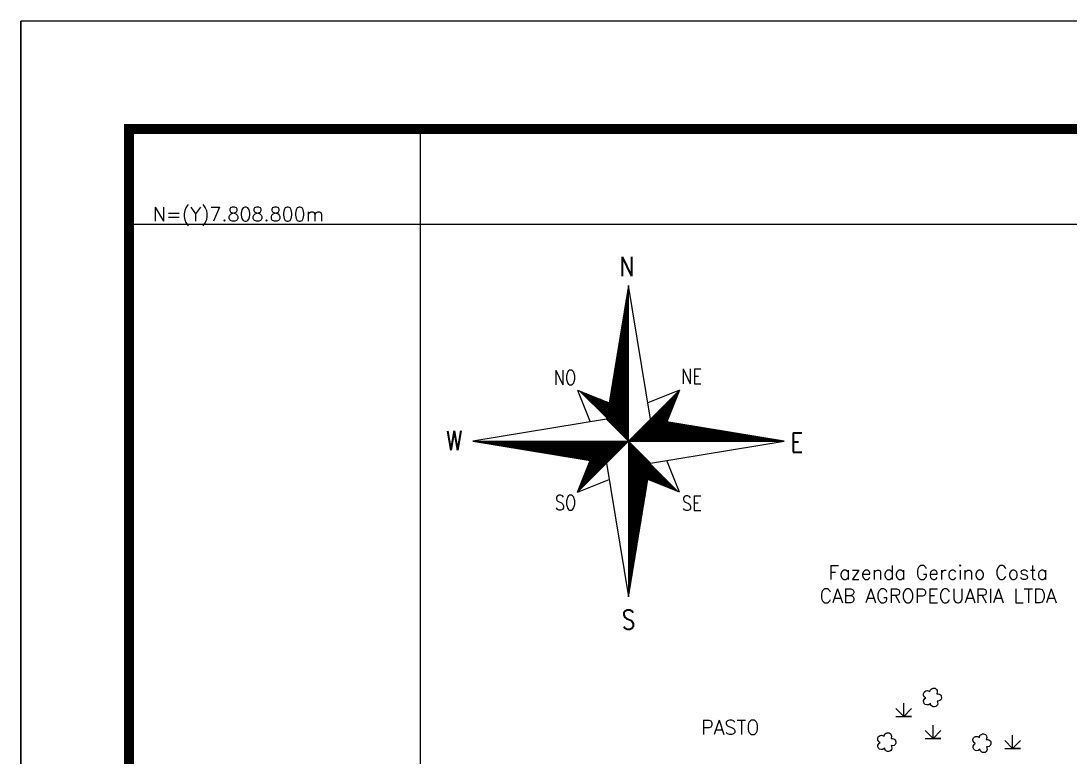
# Model space of a CAD drawing. Extents: x 754738 to 757363, y 7805323 to 7809035.
# Drawn here: x 754738 to 755951, y 7808183 to 7809035 of the extents above; entities that cross this region are included whole.
import ezdxf
from ezdxf.enums import TextEntityAlignment as Align

# ---------------------------------------------------------------- set-up
doc = ezdxf.new("R2010")
doc.units = 0
doc.header["$MEASUREMENT"] = 0
doc.linetypes.add('CONTINUO', pattern=[0])
doc.linetypes.add('LIN0', pattern=[0])
for name, color, linetype in [('GRADE', 8, 'Continuous'), ('MARGEM', 7, 'CONTINUO'), ('SETA_NORTE', 3, 'Continuous'), ('SIMBOLO ARVORE', 118, 'Continuous'), ('SIMBOLO BREJO', 118, 'Continuous'), ('TEXTO CONFRONTANTES', 7, 'Continuous')]:
    doc.layers.add(name, color=color, linetype=linetype)
doc.layers.add('TEXTO_DIVERSOS', color=7, linetype='Continuous', lineweight=5)
doc.styles.add('GRADEUTM', font='romans.shx', dxfattribs={"height": 20})
doc.styles.add('ROMANS', font='romans')
doc.styles.add('SIMPLEX', font='simplex', dxfattribs={"height": 0.2})

# ---------------------------------------------------------------- blocks, each defined once
blk = doc.blocks.new('A$C309442C0')
at = {"layer": 'SETA_NORTE', "linetype": 'Continuous'}
h = blk.add_hatch(dxfattribs=at)
h.set_pattern_fill('ANSI31', color=256, scale=0.1375, angle=-90, style=0)
h.set_pattern_definition([(315, (-215853.3434, 13873.16845), (0.3086963042, 0.3086963042), [])])
h.paths.add_polyline_path([(73.46, 97.41), (74.7, 104.95), (60.04, 110.83)])
h = blk.add_hatch(dxfattribs=at)
h.set_pattern_fill('ANSI31', color=256, scale=0.1375, angle=180, style=0)
h.set_pattern_definition([(225, (13869.59828, 216024.21475), (0.3086963042, -0.3086963042), [])])
h.paths.add_polyline_path([(93.84, 97.41), (101.38, 96.17), (107.26, 110.83)])
h = blk.add_hatch(dxfattribs=at)
h.set_pattern_fill('ANSI31', color=256, scale=0.1375, style=0)
h.set_pattern_definition([(45, (-13702.2971, -215849.77324), (-0.3086963042, 0.3086963042), [])])
h.paths.add_polyline_path([(73.46, 77.03), (65.92, 78.27), (60.04, 63.61)])
h = blk.add_hatch(dxfattribs=at)
h.set_pattern_fill('ANSI31', color=256, scale=0.1375, angle=90, style=0)
h.set_pattern_definition([(135, (216020.6446, -13698.72693), (-0.3086963042, -0.3086963042), [])])
h.paths.add_polyline_path([(93.84, 77.03), (92.6, 69.49), (107.26, 63.61)])
for p, q in [((82.98, 155.2), (83.65, 155.88)), ((83.1, 155.96), (83.65, 156.51)), ((83.23, 156.73), (83.65, 157.15)), ((83.35, 157.49), (83.65, 157.79)), ((83.48, 158.25), (83.65, 158.42)), ((83.6, 159.02), (83.65, 159.06)), ((81.97, 149.1), (83.65, 150.78)), ((82.1, 149.86), (83.65, 151.42)), ((82.22, 150.63), (83.65, 152.05)), ((82.35, 151.39), (83.65, 152.69)), ((82.47, 152.15), (83.65, 153.33)), ((82.6, 152.91), (83.65, 153.96)), ((82.73, 153.68), (83.65, 154.6)), ((82.85, 154.44), (83.65, 155.24)), ((80.97, 143), (83.65, 145.68)), ((81.09, 143.76), (83.65, 146.32)), ((81.22, 144.53), (83.65, 146.96)), ((81.34, 145.29), (83.65, 147.59)), ((81.47, 146.05), (83.65, 148.23)), ((81.59, 146.81), (83.65, 148.87)), ((81.72, 147.58), (83.65, 149.51)), ((81.85, 148.34), (83.65, 150.14)), ((80.09, 137.66), (83.65, 141.22)), ((80.21, 138.42), (83.65, 141.86)), ((80.34, 139.19), (83.65, 142.5)), ((80.46, 139.95), (83.65, 143.14)), ((80.59, 140.71), (83.65, 143.77)), ((80.72, 141.47), (83.65, 144.41)), ((80.84, 142.24), (83.65, 145.05)), ((79.08, 131.56), (83.65, 136.13)), ((79.21, 132.32), (83.65, 136.77)), ((79.33, 133.09), (83.65, 137.4)), ((79.46, 133.85), (83.65, 138.04)), ((79.59, 134.61), (83.65, 138.68)), ((79.71, 135.37), (83.65, 139.31)), ((79.84, 136.14), (83.65, 139.95)), ((79.96, 136.9), (83.65, 140.59)), ((78.2, 126.22), (83.65, 131.67)), ((78.33, 126.98), (83.65, 132.31)), ((78.45, 127.75), (83.65, 132.94)), ((78.58, 128.51), (83.65, 133.58)), ((78.71, 129.27), (83.65, 134.22)), ((78.83, 130.03), (83.65, 134.85)), ((78.96, 130.8), (83.65, 135.49)), ((77.2, 120.12), (83.65, 126.57)), ((77.32, 120.88), (83.65, 127.21)), ((77.45, 121.65), (83.65, 127.85)), ((77.58, 122.41), (83.65, 128.48)), ((77.7, 123.17), (83.65, 129.12)), ((77.83, 123.93), (83.65, 129.76)), ((77.95, 124.7), (83.65, 130.39)), ((78.08, 125.46), (83.65, 131.03)), ((76.19, 114.02), (83.65, 121.48)), ((76.32, 114.78), (83.65, 122.11)), ((76.44, 115.54), (83.65, 122.75)), ((76.57, 116.31), (83.65, 123.39)), ((76.7, 117.07), (83.65, 124.02)), ((76.82, 117.83), (83.65, 124.66)), ((76.95, 118.59), (83.65, 125.3)), ((77.07, 119.36), (83.65, 125.94)), ((75.31, 108.68), (83.65, 117.02)), ((75.44, 109.44), (83.65, 117.65)), ((75.57, 110.21), (83.65, 118.29)), ((75.69, 110.97), (83.65, 118.93)), ((75.82, 111.73), (83.65, 119.57)), ((75.94, 112.49), (83.65, 120.2)), ((76.07, 113.26), (83.65, 120.84)), ((74.31, 102.58), (83.65, 111.92)), ((74.43, 103.34), (83.65, 112.56)), ((74.56, 104.1), (83.65, 113.19)), ((74.69, 104.87), (83.65, 113.83)), ((74.81, 105.63), (83.65, 114.47)), ((74.94, 106.39), (83.65, 115.11)), ((75.06, 107.16), (83.65, 115.74)), ((75.19, 107.92), (83.65, 116.38)), ((60.04, 110.83), (74.7, 104.95)), ((60.04, 110.83), (65.92, 96.17)), ((73.53, 97.34), (83.65, 107.46)), ((73.56, 98), (83.65, 108.1)), ((73.68, 98.77), (83.65, 108.74)), ((73.81, 99.53), (83.65, 109.37)), ((73.85, 97.02), (83.65, 106.82)), ((73.93, 100.29), (83.65, 110.01)), ((74.06, 101.05), (83.65, 110.65)), ((74.18, 101.82), (83.65, 111.28)), ((107.26, 110.83), (92.6, 104.95)), ((107.26, 110.83), (101.38, 96.17)), ((74.17, 96.7), (83.65, 106.19)), ((74.49, 96.39), (83.65, 105.55)), ((74.8, 96.07), (83.65, 104.91)), ((75.12, 95.75), (83.65, 104.28)), ((75.44, 95.43), (83.65, 103.64)), ((75.76, 95.11), (83.65, 103)), ((76.08, 94.79), (83.65, 102.37)), ((76.4, 94.47), (83.65, 101.73)), ((76.72, 94.16), (83.65, 101.09)), ((77.03, 93.84), (83.65, 100.45)), ((77.35, 93.52), (83.65, 99.82)), ((77.67, 93.2), (83.65, 99.18)), ((77.99, 92.88), (83.65, 98.54)), ((78.31, 92.56), (83.65, 97.91)), ((78.63, 92.24), (83.65, 97.27)), ((83.79, 87.22), (93.97, 97.39)), ((84.43, 87.22), (94.51, 97.3)), ((85.07, 87.22), (95.06, 97.21)), ((85.71, 87.22), (95.61, 97.12)), ((78.94, 91.93), (83.65, 96.63)), ((79.26, 91.61), (83.65, 95.99)), ((79.58, 91.29), (83.65, 95.36)), ((79.9, 90.97), (83.65, 94.72)), ((80.22, 90.65), (83.65, 94.08)), ((80.54, 90.33), (83.65, 93.45)), ((80.86, 90.02), (83.65, 92.81)), ((86.34, 87.22), (96.15, 97.03)), ((86.98, 87.22), (96.7, 96.94)), ((87.62, 87.22), (97.25, 96.85)), ((88.25, 87.22), (97.8, 96.76)), ((88.89, 87.22), (98.34, 96.67)), ((89.53, 87.22), (98.89, 96.58)), ((90.17, 87.22), (99.44, 96.49)), ((90.8, 87.22), (99.98, 96.4)), ((91.44, 87.22), (100.53, 96.31)), ((92.08, 87.22), (101.08, 96.22)), ((92.71, 87.22), (101.62, 96.13)), ((93.35, 87.22), (102.17, 96.04)), ((93.99, 87.22), (102.72, 95.95)), ((94.62, 87.22), (103.27, 95.86)), ((95.26, 87.22), (103.81, 95.77)), ((95.9, 87.22), (104.36, 95.68)), ((96.54, 87.22), (104.91, 95.59)), ((97.17, 87.22), (105.45, 95.5)), ((97.81, 87.22), (106, 95.41)), ((98.45, 87.22), (106.55, 95.32)), ((99.08, 87.22), (107.09, 95.23)), ((99.72, 87.22), (107.64, 95.14)), ((100.36, 87.22), (108.19, 95.05)), ((100.99, 87.22), (108.73, 94.96)), ((101.63, 87.22), (109.28, 94.87)), ((102.27, 87.22), (109.83, 94.78)), ((102.91, 87.22), (110.38, 94.69)), ((103.54, 87.22), (110.92, 94.6)), ((104.18, 87.22), (111.47, 94.51)), ((104.82, 87.22), (112.02, 94.42)), ((105.45, 87.22), (112.56, 94.33)), ((106.09, 87.22), (113.11, 94.24)), ((106.73, 87.22), (113.66, 94.15)), ((107.37, 87.22), (114.2, 94.06)), ((108, 87.22), (114.75, 93.97)), ((108.64, 87.22), (115.3, 93.88)), ((109.28, 87.22), (115.84, 93.79)), ((109.91, 87.22), (116.39, 93.7)), ((110.55, 87.22), (116.94, 93.61)), ((111.19, 87.22), (117.49, 93.52)), ((111.82, 87.22), (118.03, 93.43)), ((112.46, 87.22), (118.58, 93.34)), ((113.1, 87.22), (119.13, 93.25)), ((113.74, 87.22), (119.67, 93.16)), ((114.37, 87.22), (120.22, 93.07)), ((115.01, 87.22), (120.77, 92.98)), ((115.65, 87.22), (121.31, 92.89)), ((116.28, 87.22), (121.86, 92.8)), ((116.92, 87.22), (122.41, 92.71)), ((117.56, 87.22), (122.95, 92.62)), ((118.19, 87.22), (123.5, 92.53)), ((118.83, 87.22), (124.05, 92.44)), ((119.47, 87.22), (124.6, 92.35)), ((120.11, 87.22), (125.14, 92.26)), ((81.17, 89.7), (83.65, 92.17)), ((81.49, 89.38), (83.65, 91.54)), ((81.81, 89.06), (83.65, 90.9)), ((82.13, 88.74), (83.65, 90.26)), ((82.45, 88.42), (83.65, 89.62)), ((82.77, 88.1), (83.65, 88.99)), ((83.09, 87.79), (83.65, 88.35)), ((83.4, 87.47), (83.65, 87.71)), ((120.74, 87.22), (125.69, 92.17)), ((121.38, 87.22), (126.24, 92.08)), ((122.02, 87.22), (126.78, 91.99)), ((122.65, 87.22), (127.33, 91.9)), ((123.29, 87.22), (127.88, 91.81)), ((123.93, 87.22), (128.42, 91.72)), ((124.56, 87.22), (128.97, 91.63)), ((125.2, 87.22), (129.52, 91.54)), ((125.84, 87.22), (130.07, 91.45)), ((126.48, 87.22), (130.61, 91.36)), ((127.11, 87.22), (131.16, 91.27)), ((127.75, 87.22), (131.71, 91.18)), ((128.39, 87.22), (132.25, 91.09)), ((129.02, 87.22), (132.8, 91)), ((129.66, 87.22), (133.35, 90.91)), ((130.3, 87.22), (133.89, 90.82)), ((130.94, 87.22), (134.44, 90.73)), ((131.57, 87.22), (134.99, 90.64)), ((132.21, 87.22), (135.53, 90.55)), ((132.85, 87.22), (136.08, 90.46)), ((133.48, 87.22), (136.63, 90.37)), ((134.12, 87.22), (137.18, 90.28)), ((134.76, 87.22), (137.72, 90.19)), ((135.39, 87.22), (138.27, 90.1)), ((136.03, 87.22), (138.82, 90.01)), ((136.67, 87.22), (139.36, 89.92)), ((137.31, 87.22), (139.91, 89.83)), ((137.94, 87.22), (140.46, 89.74)), ((138.58, 87.22), (141, 89.65)), ((139.22, 87.22), (141.55, 89.56)), ((139.85, 87.22), (142.1, 89.46)), ((140.49, 87.22), (142.64, 89.37)), ((141.13, 87.22), (143.19, 89.28)), ((141.76, 87.22), (143.74, 89.19)), ((142.4, 87.22), (144.29, 89.1)), ((143.04, 87.22), (144.83, 89.01)), ((143.68, 87.22), (145.38, 88.92)), ((144.31, 87.22), (145.93, 88.83)), ((144.95, 87.22), (146.47, 88.74)), ((145.59, 87.22), (147.02, 88.65)), ((146.22, 87.22), (147.57, 88.56)), ((146.86, 87.22), (148.11, 88.47)), ((147.5, 87.22), (148.66, 88.38)), ((148.14, 87.22), (149.21, 88.29)), ((148.77, 87.22), (149.76, 88.2)), ((149.41, 87.22), (150.3, 88.11)), ((150.05, 87.22), (150.85, 88.02)), ((150.68, 87.22), (151.4, 87.93)), ((151.32, 87.22), (151.94, 87.84)), ((151.96, 87.22), (152.49, 87.75)), ((152.59, 87.22), (153.04, 87.66)), ((153.23, 87.22), (153.58, 87.57)), ((153.87, 87.22), (154.13, 87.48)), ((154.51, 87.22), (154.68, 87.39)), ((11.78, 87.19), (11.81, 87.22)), ((12.32, 87.1), (12.45, 87.22)), ((12.87, 87.01), (13.08, 87.22)), ((13.42, 86.92), (13.72, 87.22)), ((13.97, 86.83), (14.36, 87.22)), ((14.51, 86.74), (15, 87.22)), ((15.06, 86.65), (15.63, 87.22)), ((15.61, 86.56), (16.27, 87.22)), ((16.15, 86.47), (16.91, 87.22)), ((16.7, 86.38), (17.54, 87.22)), ((17.25, 86.29), (18.18, 87.22)), ((17.79, 86.2), (18.82, 87.22)), ((18.34, 86.11), (19.45, 87.22)), ((18.89, 86.02), (20.09, 87.22)), ((19.43, 85.93), (20.73, 87.22)), ((19.98, 85.84), (21.37, 87.22)), ((20.53, 85.75), (22, 87.22)), ((21.08, 85.66), (22.64, 87.22)), ((21.62, 85.57), (23.28, 87.22)), ((22.17, 85.48), (23.91, 87.22)), ((22.72, 85.39), (24.55, 87.22)), ((23.26, 85.3), (25.19, 87.22)), ((23.81, 85.21), (25.82, 87.22)), ((24.36, 85.12), (26.46, 87.22)), ((24.9, 85.03), (27.1, 87.22)), ((25.45, 84.94), (27.74, 87.22)), ((26, 84.85), (28.37, 87.22)), ((26.54, 84.76), (29.01, 87.22)), ((27.09, 84.67), (29.65, 87.22)), ((27.64, 84.58), (30.28, 87.22)), ((28.19, 84.49), (30.92, 87.22)), ((28.73, 84.4), (31.56, 87.22)), ((29.28, 84.31), (32.2, 87.22)), ((29.83, 84.22), (32.83, 87.22)), ((30.37, 84.12), (33.47, 87.22)), ((30.92, 84.03), (34.11, 87.22)), ((31.47, 83.94), (34.74, 87.22)), ((32.01, 83.85), (35.38, 87.22)), ((32.56, 83.76), (36.02, 87.22)), ((33.11, 83.67), (36.65, 87.22)), ((33.66, 83.58), (37.29, 87.22)), ((34.2, 83.49), (37.93, 87.22)), ((34.75, 83.4), (38.57, 87.22)), ((35.3, 83.31), (39.2, 87.22)), ((35.84, 83.22), (39.84, 87.22)), ((36.39, 83.13), (40.48, 87.22)), ((36.94, 83.04), (41.11, 87.22)), ((37.48, 82.95), (41.75, 87.22)), ((38.03, 82.86), (42.39, 87.22)), ((38.58, 82.77), (43.02, 87.22)), ((39.12, 82.68), (43.66, 87.22)), ((39.67, 82.59), (44.3, 87.22)), ((40.22, 82.5), (44.94, 87.22)), ((40.77, 82.41), (45.57, 87.22)), ((41.31, 82.32), (46.21, 87.22)), ((41.86, 82.23), (46.85, 87.22)), ((42.41, 82.14), (47.48, 87.22)), ((42.95, 82.05), (48.12, 87.22)), ((43.5, 81.96), (48.76, 87.22)), ((44.05, 81.87), (49.4, 87.22)), ((44.59, 81.78), (50.03, 87.22)), ((45.14, 81.69), (50.67, 87.22)), ((45.69, 81.6), (51.31, 87.22)), ((46.23, 81.51), (51.94, 87.22)), ((46.78, 81.42), (52.58, 87.22)), ((47.33, 81.33), (53.22, 87.22)), ((47.88, 81.24), (53.85, 87.22)), ((48.42, 81.15), (54.49, 87.22)), ((48.97, 81.06), (55.13, 87.22)), ((49.52, 80.97), (55.77, 87.22)), ((50.06, 80.88), (56.4, 87.22)), ((50.61, 80.79), (57.04, 87.22)), ((51.16, 80.7), (57.68, 87.22)), ((51.7, 80.61), (58.31, 87.22)), ((52.25, 80.52), (58.95, 87.22)), ((52.8, 80.43), (59.59, 87.22)), ((53.35, 80.34), (60.22, 87.22)), ((53.89, 80.25), (60.86, 87.22)), ((54.44, 80.16), (61.5, 87.22)), ((54.99, 80.07), (62.14, 87.22)), ((55.53, 79.98), (62.77, 87.22)), ((56.08, 79.89), (63.41, 87.22)), ((56.63, 79.8), (64.05, 87.22)), ((57.17, 79.71), (64.68, 87.22)), ((57.72, 79.62), (65.32, 87.22)), ((58.27, 79.53), (65.96, 87.22)), ((58.81, 79.44), (66.59, 87.22)), ((59.36, 79.35), (67.23, 87.22)), ((59.91, 79.26), (67.87, 87.22)), ((83.65, 87.22), (60.04, 63.61)), ((60.46, 79.17), (68.51, 87.22)), ((61, 79.08), (69.14, 87.22)), ((61.55, 78.99), (69.78, 87.22)), ((62.1, 78.9), (70.42, 87.22)), ((62.64, 78.81), (71.05, 87.22)), ((63.19, 78.72), (71.69, 87.22)), ((63.74, 78.63), (72.33, 87.22)), ((64.28, 78.54), (72.97, 87.22)), ((64.83, 78.45), (73.6, 87.22)), ((65.38, 78.36), (74.24, 87.22)), ((65.92, 78.27), (74.88, 87.22)), ((66.47, 78.18), (75.51, 87.22)), ((67.02, 78.09), (76.15, 87.22)), ((67.57, 78), (76.79, 87.22)), ((68.11, 77.91), (77.42, 87.22)), ((68.66, 77.82), (78.06, 87.22)), ((69.21, 77.73), (78.7, 87.22)), ((69.75, 77.64), (79.34, 87.22)), ((70.3, 77.55), (79.97, 87.22)), ((70.85, 77.46), (80.61, 87.22)), ((71.39, 77.37), (81.25, 87.22)), ((71.94, 77.28), (81.88, 87.22)), ((72.49, 77.19), (82.52, 87.22)), ((73.04, 77.1), (83.16, 87.22)), ((83.65, 87.08), (83.72, 87.15)), ((83.65, 86.44), (84.04, 86.83)), ((83.65, 85.8), (84.36, 86.51)), ((83.65, 85.17), (84.68, 86.19)), ((83.65, 84.53), (85, 85.87)), ((83.65, 83.89), (85.32, 85.56)), ((83.65, 83.25), (85.63, 85.24)), ((83.65, 82.62), (85.95, 84.92)), ((83.65, 81.98), (86.27, 84.6)), ((83.65, 81.34), (86.59, 84.28)), ((83.65, 80.71), (86.91, 83.96)), ((83.65, 80.07), (87.23, 83.64)), ((83.65, 79.43), (87.54, 83.33)), ((83.65, 78.8), (87.86, 83.01)), ((83.65, 78.16), (88.18, 82.69)), ((155.14, 87.22), (155.22, 87.3)), ((60.04, 63.61), (65.92, 78.27)), ((83.65, 77.52), (88.5, 82.37)), ((83.65, 76.88), (88.82, 82.05)), ((83.65, 76.25), (89.14, 81.73)), ((83.65, 75.61), (89.46, 81.42)), ((83.65, 74.97), (89.77, 81.1)), ((83.65, 74.34), (90.09, 80.78)), ((83.65, 73.7), (90.41, 80.46)), ((83.65, 73.06), (90.73, 80.14)), ((83.65, 72.42), (91.05, 79.82)), ((83.65, 71.79), (91.37, 79.5)), ((83.65, 71.15), (91.69, 79.19)), ((83.65, 70.51), (92, 78.87)), ((83.65, 69.88), (92.32, 78.55)), ((83.65, 69.24), (92.64, 78.23)), ((83.65, 68.6), (92.96, 77.91)), ((107.26, 63.61), (101.38, 78.27)), ((83.65, 67.97), (93.28, 77.59)), ((83.65, 67.33), (93.6, 77.27)), ((83.65, 66.69), (93.81, 76.86)), ((83.65, 66.05), (93.69, 76.09)), ((83.65, 65.42), (93.56, 75.33)), ((83.65, 64.78), (93.44, 74.57)), ((83.65, 64.14), (93.31, 73.8)), ((83.65, 63.51), (93.19, 73.04)), ((60.04, 63.61), (74.7, 69.49)), ((83.65, 62.87), (93.06, 72.28)), ((83.65, 62.23), (92.94, 71.52)), ((83.65, 61.6), (92.81, 70.75)), ((83.65, 60.96), (92.68, 69.99)), ((83.65, 60.32), (92.56, 69.23)), ((83.65, 59.68), (92.43, 68.47)), ((107.26, 63.61), (92.6, 69.49)), ((83.65, 59.05), (92.31, 67.7)), ((83.65, 58.41), (92.18, 66.94)), ((83.65, 57.77), (92.06, 66.18)), ((83.65, 57.14), (91.93, 65.42)), ((83.65, 56.5), (91.8, 64.65)), ((83.65, 55.86), (91.68, 63.89)), ((83.65, 55.22), (91.55, 63.13)), ((83.65, 54.59), (91.43, 62.37)), ((83.65, 53.95), (91.3, 61.6)), ((83.65, 53.31), (91.18, 60.84)), ((83.65, 52.68), (91.05, 60.08)), ((83.65, 52.04), (90.93, 59.31)), ((83.65, 51.4), (90.8, 58.55)), ((83.65, 50.77), (90.67, 57.79)), ((83.65, 50.13), (90.55, 57.03)), ((83.65, 49.49), (90.42, 56.26)), ((83.65, 48.85), (90.3, 55.5)), ((83.65, 48.22), (90.17, 54.74)), ((83.65, 47.58), (90.05, 53.98)), ((83.65, 46.94), (89.92, 53.21)), ((83.65, 46.31), (89.79, 52.45)), ((83.65, 45.67), (89.67, 51.69)), ((83.65, 45.03), (89.54, 50.93)), ((83.65, 44.4), (89.42, 50.16)), ((83.65, 43.76), (89.29, 49.4)), ((83.65, 43.12), (89.17, 48.64)), ((83.65, 42.48), (89.04, 47.87)), ((83.65, 41.85), (88.92, 47.11)), ((83.65, 41.21), (88.79, 46.35)), ((83.65, 40.57), (88.66, 45.59)), ((83.65, 39.94), (88.54, 44.82)), ((83.65, 39.3), (88.41, 44.06)), ((83.65, 38.66), (88.29, 43.3)), ((83.65, 38.02), (88.16, 42.54)), ((83.65, 37.39), (88.04, 41.77)), ((83.65, 36.75), (87.91, 41.01)), ((83.65, 36.11), (87.78, 40.25)), ((83.65, 35.48), (87.66, 39.49)), ((83.65, 34.84), (87.53, 38.72)), ((83.65, 34.2), (87.41, 37.96)), ((83.65, 33.57), (87.28, 37.2)), ((83.65, 32.93), (87.16, 36.43)), ((83.65, 32.29), (87.03, 35.67)), ((83.65, 31.65), (86.91, 34.91)), ((83.65, 31.02), (86.78, 34.15)), ((83.65, 30.38), (86.65, 33.38)), ((83.65, 29.74), (86.53, 32.62)), ((83.65, 29.11), (86.4, 31.86)), ((83.65, 28.47), (86.28, 31.1)), ((83.65, 27.83), (86.15, 30.33)), ((83.65, 27.2), (86.03, 29.57)), ((83.65, 26.56), (85.9, 28.81)), ((83.65, 25.92), (85.77, 28.05)), ((83.65, 25.28), (85.65, 27.28)), ((83.65, 24.65), (85.52, 26.52)), ((83.65, 24.01), (85.4, 25.76)), ((83.65, 23.37), (85.27, 25)), ((83.65, 22.74), (85.15, 24.23)), ((83.65, 22.1), (85.02, 23.47)), ((83.65, 21.46), (84.9, 22.71)), ((83.65, 20.83), (84.77, 21.94)), ((83.65, 20.19), (84.64, 21.18)), ((83.65, 19.55), (84.52, 20.42)), ((83.65, 18.91), (84.39, 19.66)), ((83.65, 18.28), (84.27, 18.89)), ((83.65, 17.64), (84.14, 18.13)), ((83.65, 17), (84.02, 17.37)), ((83.65, 16.37), (83.89, 16.61)), ((83.65, 15.73), (83.76, 15.84))]:
    blk.add_line(p, q, dxfattribs=at)
blk.add_lwpolyline([(93.84, 77.03), (155.72, 87.22), (93.84, 97.41), (83.65, 159.29), (73.46, 97.41), (11.58, 87.22), (73.46, 77.03), (83.65, 15.15)], close=True, dxfattribs=at)
for points in [[(83.65, 87.22), (83.65, 159.29)], [(83.65, 87.22), (73.46, 97.41)], [(83.65, 87.22), (93.84, 97.41)], [(11.58, 87.22), (155.72, 87.22)], [(83.65, 87.22), (73.46, 77.03)], [(83.65, 87.22), (93.84, 77.03)], [(83.65, 87.22), (83.65, 15.15)]]:
    blk.add_lwpolyline(points, dxfattribs=at)
at = {"layer": 'SETA_NORTE', "color": 7, "lineweight": 30, "style": 'ROMANS', "width": 0.8}
for s, height, p in [('N ', 8.938, (79.47, 163.6)), ('NO', 6.875, (49.06, 113.22)), ('NE', 6.875, (107.97, 113.71)), ('W', 8.94, (-0.68, 82.95)), ('E', 8.94, (158.6, 82.11)), ('SO', 6.875, (49.53, 55.28)), ('SE', 6.875, (108.31, 55.02)), ('S', 8.94, (80.57, 0))]:
    blk.add_text(s, height=height, dxfattribs=at).set_placement(p)

msp = doc.modelspace()

# ---------------------------------------------------------------- linework, layer by layer
at = {"layer": 'GRADE', "color": 8}
for p, q in [((755200, 7807953.6), (755200, 7808910.3)), ((754862.8, 7808800), (756614.1, 7808800))]:
    msp.add_line(p, q, dxfattribs=at)
at = {"layer": 'MARGEM', "color": 174, "linetype": 'LIN0'}
msp.add_line((754737.8, 7805322.8), (754737.8, 7809035.3), dxfattribs=at)
at = {"layer": 'MARGEM', "color": 174, "linetype": 'LIN0', "flags": 128}
msp.add_lwpolyline([(757362.8, 7805322.8), (757362.8, 7809035.3), (754737.8, 7809035.3), (754737.8, 7805322.8)], close=True, dxfattribs=at)
at = {"layer": 'MARGEM', "color": 174, "linetype": 'LIN0', "const_width": 11.4, "flags": 128}
msp.add_lwpolyline([(757237.8, 7805740.8), (757237.8, 7808910.3), (754862.8, 7808910.3), (754862.8, 7805740.8)], close=True, dxfattribs=at)
at = {"layer": 'SIMBOLO ARVORE', "linetype": 'CONTINUO'}
for points in [[(755789.9, 7808245.6, 0), (755788, 7808244, 0), (755785.7, 7808243.7, 0), (755784, 7808244.4, 0), (755782.8, 7808245.5, 0), (755782.3, 7808246.9, 0), (755782.1, 7808248.9, 0), (755782.8, 7808250.2, 0), (755783.5, 7808251.1, 0), (755784.8, 7808252, 0), (755784, 7808252.3, 0), (755783.1, 7808253, 0), (755782.1, 7808254.6, 0), (755781.9, 7808256.5, 0), (755782.6, 7808258.5, 0), (755783.4, 7808259.2, 0), (755784.8, 7808260.1, 0), (755786.3, 7808260.3, 0), (755787.4, 7808260.1, 0), (755788.4, 7808259.7, 0), (755789.4, 7808258.8, 0), (755789.7, 7808260.5, 0), (755790, 7808261.2, 0), (755790.7, 7808262.1, 0), (755791.9, 7808262.6, 0), (755793, 7808263.1, 0), (755794.2, 7808263.2, 0), (755795.4, 7808263, 0), (755796.3, 7808262.5, 0), (755797, 7808261.7, 0), (755797.7, 7808260.5, 0), (755797.9, 7808259.1, 0), (755797.3, 7808256.7, 0), (755799, 7808256.7, 0), (755800.5, 7808256.4, 0), (755801.8, 7808255.3, 0), (755802.5, 7808254.5, 0), (755802.7, 7808251.2, 0), (755801.9, 7808249.7, 0), (755800.8, 7808248.7, 0), (755799.1, 7808248.2, 0), (755797.6, 7808248.3, 0), (755798.4, 7808245.2, 0), (755798, 7808243.9, 0), (755797.1, 7808242.6, 0), (755796.1, 7808241.8, 0), (755794.7, 7808241.5, 0), (755793.3, 7808241.5, 0), (755792.3, 7808241.8, 0), (755791, 7808243, 0), (755790.2, 7808244.1, 0), (755790, 7808245.7, 0)], [(755737, 7808193.9, 0), (755735.1, 7808192.3, 0), (755732.7, 7808192.1, 0), (755731, 7808192.7, 0), (755729.8, 7808193.9, 0), (755729.3, 7808195.3, 0), (755729.2, 7808197.3, 0), (755729.9, 7808198.5, 0), (755730.5, 7808199.5, 0), (755731.9, 7808200.4, 0), (755731, 7808200.7, 0), (755730.2, 7808201.4, 0), (755729.2, 7808203, 0), (755729, 7808204.9, 0), (755729.7, 7808206.8, 0), (755730.5, 7808207.6, 0), (755731.9, 7808208.4, 0), (755733.3, 7808208.6, 0), (755734.5, 7808208.4, 0), (755735.5, 7808208, 0), (755736.5, 7808207.1, 0), (755736.8, 7808208.8, 0), (755737, 7808209.5, 0), (755737.8, 7808210.5, 0), (755738.9, 7808210.9, 0), (755740, 7808211.4, 0), (755741.3, 7808211.5, 0), (755742.4, 7808211.3, 0), (755743.4, 7808210.8, 0), (755744.1, 7808210.1, 0), (755744.7, 7808208.9, 0), (755745, 7808207.5, 0), (755744.4, 7808205.1, 0), (755746.1, 7808205.1, 0), (755747.5, 7808204.7, 0), (755748.9, 7808203.7, 0), (755749.6, 7808202.9, 0), (755749.8, 7808199.5, 0), (755749, 7808198, 0), (755747.9, 7808197, 0), (755746.2, 7808196.5, 0), (755744.7, 7808196.7, 0), (755745.5, 7808193.6, 0), (755745.1, 7808192.2, 0), (755744.2, 7808191, 0), (755743.2, 7808190.2, 0), (755741.8, 7808189.8, 0), (755740.4, 7808189.9, 0), (755739.3, 7808190.2, 0), (755738.1, 7808191.4, 0), (755737.3, 7808192.4, 0), (755737.1, 7808194.1, 0)], [(755847.2, 7808192.7, 0), (755845.3, 7808191.1, 0), (755842.9, 7808190.8, 0), (755841.2, 7808191.5, 0), (755840, 7808192.7, 0), (755839.5, 7808194, 0), (755839.4, 7808196, 0), (755840.1, 7808197.3, 0), (755840.7, 7808198.2, 0), (755842.1, 7808199.1, 0), (755841.2, 7808199.4, 0), (755840.4, 7808200.1, 0), (755839.4, 7808201.7, 0), (755839.2, 7808203.6, 0), (755839.9, 7808205.6, 0), (755840.7, 7808206.3, 0), (755842.1, 7808207.2, 0), (755843.6, 7808207.4, 0), (755844.7, 7808207.2, 0), (755845.7, 7808206.8, 0), (755846.7, 7808205.9, 0), (755847, 7808207.6, 0), (755847.2, 7808208.3, 0), (755848, 7808209.3, 0), (755849.1, 7808209.7, 0), (755850.2, 7808210.2, 0), (755851.5, 7808210.3, 0), (755852.7, 7808210.1, 0), (755853.6, 7808209.6, 0), (755854.3, 7808208.8, 0), (755854.9, 7808207.6, 0), (755855.2, 7808206.2, 0), (755854.6, 7808203.8, 0), (755856.3, 7808203.8, 0), (755857.7, 7808203.5, 0), (755859.1, 7808202.4, 0), (755859.8, 7808201.6, 0), (755860, 7808198.3, 0), (755859.2, 7808196.8, 0), (755858.1, 7808195.8, 0), (755856.4, 7808195.3, 0), (755854.9, 7808195.4, 0), (755855.7, 7808192.3, 0), (755855.3, 7808191, 0), (755854.4, 7808189.7, 0), (755853.4, 7808188.9, 0), (755852, 7808188.6, 0), (755850.6, 7808188.7, 0), (755849.5, 7808189, 0), (755848.3, 7808190.1, 0), (755847.5, 7808191.2, 0), (755847.3, 7808192.8, 0)]]:
    msp.add_polyline3d(points, dxfattribs=at)
at = {"layer": 'SIMBOLO BREJO', "linetype": 'CONTINUO'}
for points in [[(755750, 7808230.5, 0), (755768.1, 7808230.5, 0), (755759.1, 7808230.5, 0), (755750, 7808239.6, 0), (755759.1, 7808230.5, 0), (755768.2, 7808239.6, 0), (755759.1, 7808230.5, 0), (755759.1, 7808245.8, 0)], [(755783.9, 7808205.1, 0), (755802, 7808205.1, 0), (755793, 7808205.1, 0), (755783.9, 7808214.2, 0), (755793, 7808205.1, 0), (755802.1, 7808214.2, 0), (755793, 7808205.1, 0), (755793, 7808220.4, 0)], [(755876, 7808193.5, 0), (755894, 7808193.5, 0), (755885, 7808193.5, 0), (755875.9, 7808202.6, 0), (755885, 7808193.5, 0), (755894.1, 7808202.6, 0), (755885, 7808193.5, 0), (755885, 7808208.8, 0)]]:
    msp.add_polyline3d(points, dxfattribs=at)

# ---------------------------------------------------------------- block references
at = {"layer": 'SETA_NORTE', "linetype": 'ByBlock', "xscale": 2.5, "yscale": 2.5, "zscale": 2.5}
msp.add_blockref('A$C309442C0', (755231.6, 7808331.1), dxfattribs=at)

# ---------------------------------------------------------------- texts
at = {"layer": 'GRADE', "style": 'GRADEUTM'}
msp.add_text('N=(Y)7.808.800m', height=16.25, dxfattribs=at).set_placement((755088.1, 7808811.6), align=Align.MIDDLE_RIGHT)
at = {"layer": 'TEXTO CONFRONTANTES', "linetype": 'Continuous', "insert": (755798.9, 7808383.6, -579.3), "char_height": 16.25, "width": 480.301, "attachment_point": 5, "style": 'SIMPLEX'}
msp.add_mtext('Fazenda Gercino Costa\\PCAB AGROPECUARIA LTDA', dxfattribs=at)
at = {"layer": 'TEXTO_DIVERSOS', "linetype": 'Continuous', "style": 'SIMPLEX'}
msp.add_text('PASTO', height=16.25, dxfattribs=at).set_placement((755524.6, 7808209.7, -579.3))

doc.saveas('drawing.dxf')
